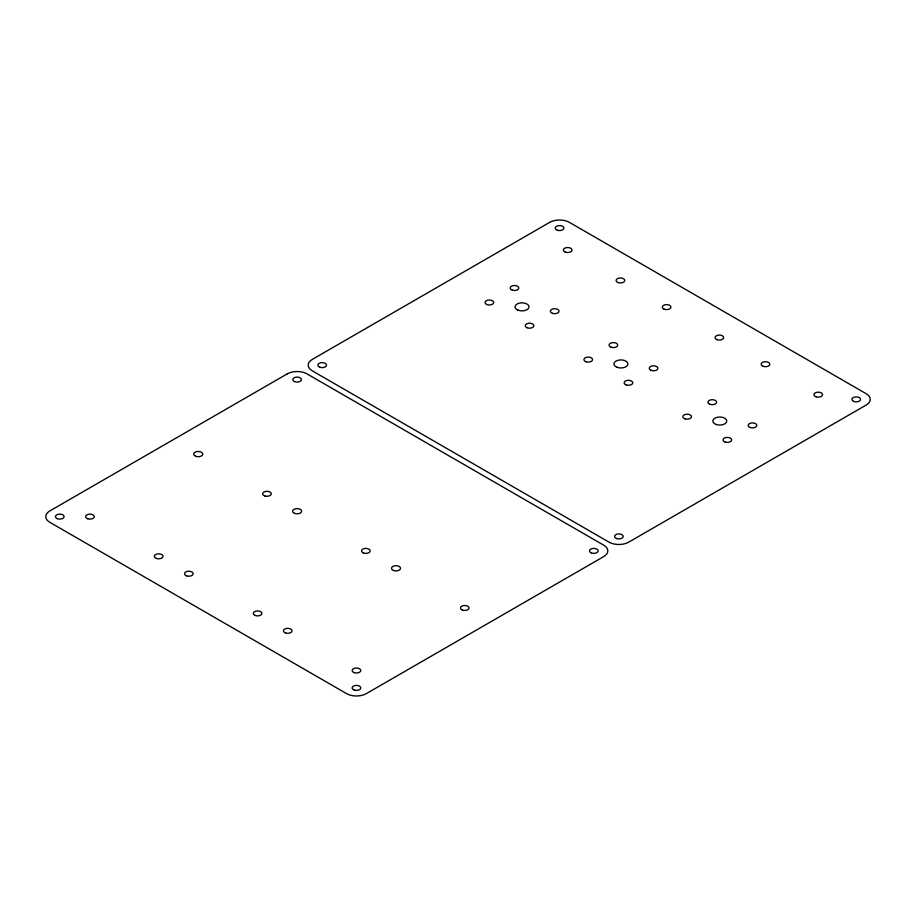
<?xml version="1.0" encoding="UTF-8"?>
<svg xmlns="http://www.w3.org/2000/svg" width="916" height="916" viewBox="0 0 916 916"><rect width="100%" height="100%" fill="white"/><g stroke="black" fill="none" stroke-linecap="round" stroke-linejoin="round"><path stroke-width="1.37" d="M287.235 373.877L49.888 510.91A13.98 8.072 0 0 0 49.888 522.338L346.569 693.618A13.98 8.072 0 0 0 366.354 693.618L603.701 556.596A13.98 8.072 0 0 0 603.701 545.169L307.009 373.877A13.98 8.072 0 0 0 287.235 373.877M549.646 222.382L312.299 359.404A13.98 8.072 0 0 0 312.299 370.831L608.991 542.123A13.98 8.072 0 0 0 628.765 542.123L866.112 405.09A13.98 8.072 0 0 0 866.112 393.662L569.431 222.382A13.98 8.072 0 0 0 549.646 222.382M853.678 401.403A4.34 2.508 0 0 0 860.536 399.639A4.34 2.508 0 0 0 854.456 397.097A4.34 2.508 0 0 0 853.678 401.403M616.708 538.574A4.34 2.508 0 0 0 623.212 536.41A4.34 2.508 0 0 0 616.708 534.246A4.34 2.508 0 0 0 616.708 538.574M557.375 230.26A4.34 2.508 0 0 0 563.878 228.084A4.34 2.508 0 0 0 557.375 225.92A4.34 2.508 0 0 0 557.375 230.26M319.65 367.144A4.34 2.508 0 0 0 326.508 365.381A4.34 2.508 0 0 0 320.417 362.839A4.34 2.508 0 0 0 319.65 367.144M716.312 424.532A6.996 4.042 0 0 0 726.8 421.039A6.996 4.042 0 0 0 716.312 417.547A6.996 4.042 0 0 0 716.312 424.532M684.985 418.852A4.34 2.508 0 0 0 691.488 416.688A4.34 2.508 0 0 0 684.985 414.524A4.34 2.508 0 0 0 684.985 418.852M709.728 404.208A4.34 2.508 0 0 0 716.587 402.445A4.34 2.508 0 0 0 710.507 399.903A4.34 2.508 0 0 0 709.728 404.208M750.296 427.554A4.34 2.508 0 0 0 756.799 425.39A4.34 2.508 0 0 0 750.296 423.226A4.34 2.508 0 0 0 750.296 427.554M725.174 442.062A4.34 2.508 0 0 0 731.678 439.898A4.34 2.508 0 0 0 725.174 437.722A4.34 2.508 0 0 0 725.174 442.062M816.076 396.834A4.34 2.508 0 0 0 822.579 394.67A4.34 2.508 0 0 0 816.076 392.495A4.34 2.508 0 0 0 816.076 396.834M763.314 366.377A4.34 2.508 0 0 0 769.818 364.213A4.34 2.508 0 0 0 763.314 362.049A4.34 2.508 0 0 0 763.314 366.377M512.319 290.166A4.34 2.508 0 0 0 518.822 287.99A4.34 2.508 0 0 0 512.319 285.826A4.34 2.508 0 0 0 512.319 290.166M527.009 327.722A4.34 2.508 0 0 0 533.868 325.959A4.34 2.508 0 0 0 527.788 323.417A4.34 2.508 0 0 0 527.009 327.722M565.149 252.049A4.34 2.508 0 0 0 572.008 250.274A4.34 2.508 0 0 0 565.928 247.732A4.34 2.508 0 0 0 565.149 252.049M617.899 282.506A4.34 2.508 0 0 0 624.758 280.731A4.34 2.508 0 0 0 618.678 278.189A4.34 2.508 0 0 0 617.899 282.506M552.508 313.364A4.34 2.508 0 0 0 559.012 311.2A4.34 2.508 0 0 0 552.508 309.024A4.34 2.508 0 0 0 552.508 313.364M486.82 304.524A4.34 2.508 0 0 0 493.678 302.749A4.34 2.508 0 0 0 487.598 300.208A4.34 2.508 0 0 0 486.82 304.524M518.101 310.192A6.996 4.042 0 0 0 528.99 307.135A6.996 4.042 0 0 0 518.96 303.219A6.996 4.042 0 0 0 518.101 310.192M616.995 367.282A6.996 4.042 0 0 0 627.884 364.236A6.996 4.042 0 0 0 617.853 360.309A6.996 4.042 0 0 0 616.995 367.282M586.091 361.763A4.34 2.508 0 0 0 592.595 359.587A4.34 2.508 0 0 0 586.091 357.423A4.34 2.508 0 0 0 586.091 361.763M611.212 347.256A4.34 2.508 0 0 0 617.716 345.092A4.34 2.508 0 0 0 611.212 342.928A4.34 2.508 0 0 0 611.212 347.256M651.024 370.316A4.34 2.508 0 0 0 657.883 368.553A4.34 2.508 0 0 0 651.803 366.011A4.34 2.508 0 0 0 651.024 370.316M626.281 384.96A4.34 2.508 0 0 0 632.784 382.796A4.34 2.508 0 0 0 626.281 380.632A4.34 2.508 0 0 0 626.281 384.96M716.804 339.596A4.34 2.508 0 0 0 723.651 337.832A4.34 2.508 0 0 0 717.572 335.29A4.34 2.508 0 0 0 716.804 339.596M664.054 309.139A4.34 2.508 0 0 0 670.901 307.375A4.34 2.508 0 0 0 664.821 304.833A4.34 2.508 0 0 0 664.054 309.139M294.574 513.372A4.546 2.622 0 0 0 301.662 511.391A4.546 2.622 0 0 0 295.135 508.838A4.546 2.622 0 0 0 294.574 513.372M363.309 552.909A4.34 2.508 0 0 0 370.167 551.134A4.34 2.508 0 0 0 364.087 548.592A4.34 2.508 0 0 0 363.309 552.909M255.026 615.426A4.34 2.508 0 0 0 261.884 613.663A4.34 2.508 0 0 0 255.793 611.121A4.34 2.508 0 0 0 255.026 615.426M186.669 575.889A4.34 2.508 0 0 0 193.173 573.714A4.34 2.508 0 0 0 186.669 571.55A4.34 2.508 0 0 0 186.669 575.889M87.776 518.788A4.34 2.508 0 0 0 94.279 516.624A4.34 2.508 0 0 0 87.776 514.46A4.34 2.508 0 0 0 87.776 518.788M156.499 558.474A4.34 2.508 0 0 0 163.002 556.31A4.34 2.508 0 0 0 156.499 554.134A4.34 2.508 0 0 0 156.499 558.474M264.793 495.957A4.34 2.508 0 0 0 271.296 493.781A4.34 2.508 0 0 0 264.793 491.617A4.34 2.508 0 0 0 264.793 495.957M195.681 456.271A4.546 2.622 0 0 0 202.768 454.29A4.546 2.622 0 0 0 196.242 451.737A4.546 2.622 0 0 0 195.681 456.271M393.468 570.473A4.546 2.622 0 0 0 400.555 568.481A4.546 2.622 0 0 0 394.029 565.939A4.546 2.622 0 0 0 393.468 570.473M462.202 609.999A4.34 2.508 0 0 0 469.061 608.235A4.34 2.508 0 0 0 462.981 605.694A4.34 2.508 0 0 0 462.202 609.999M354.297 672.665A4.34 2.508 0 0 0 360.801 670.501A4.34 2.508 0 0 0 354.297 668.325A4.34 2.508 0 0 0 354.297 672.665M285.563 632.979A4.34 2.508 0 0 0 292.067 630.815A4.34 2.508 0 0 0 285.563 628.651A4.34 2.508 0 0 0 285.563 632.979M57.227 518.651A4.34 2.508 0 0 0 64.086 516.876A4.34 2.508 0 0 0 58.006 514.334A4.34 2.508 0 0 0 57.227 518.651M294.586 381.617A4.34 2.508 0 0 0 301.433 379.854A4.34 2.508 0 0 0 295.353 377.3A4.34 2.508 0 0 0 294.586 381.617M354.297 690.08A4.34 2.508 0 0 0 360.801 687.916A4.34 2.508 0 0 0 354.297 685.74A4.34 2.508 0 0 0 354.297 690.08M591.267 552.909A4.34 2.508 0 0 0 598.125 551.134A4.34 2.508 0 0 0 592.045 548.592A4.34 2.508 0 0 0 591.267 552.909"/></g></svg>
